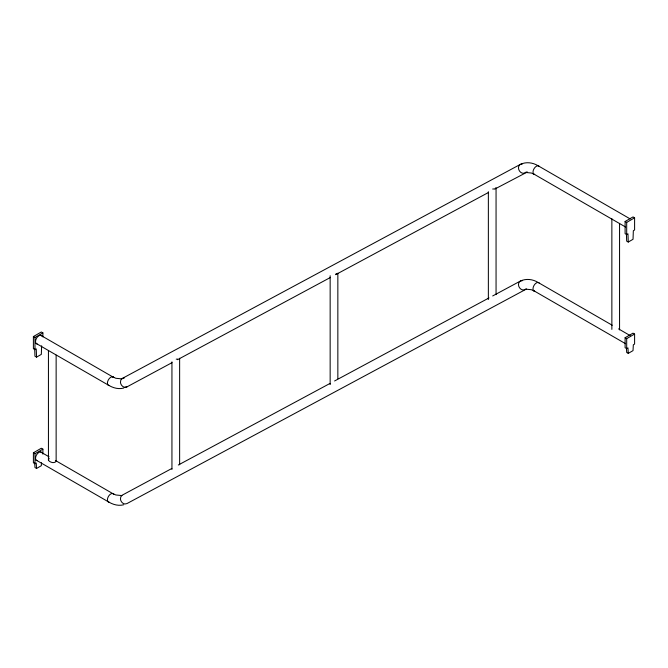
<?xml version="1.0" encoding="UTF-8"?>
<svg xmlns="http://www.w3.org/2000/svg" width="668" height="668" viewBox="0 0 668 668"><rect width="100%" height="100%" fill="white"/><g stroke="black" fill="none" stroke-linecap="round" stroke-linejoin="round"><path stroke-width="1" d="M41.625 345.807L41.332 354.374L36.548 357.129L34.961 356.219L34.711 349.022M41.466 462.79L41.316 465.705L36.556 468.452L34.978 467.533L34.719 462.974M630.216 218.937L538.116 165.764C532.797 162.491 525.966 161.606 520.272 164.428L122.227 378.472L120.841 380.025L120.457 382.28A4.826 3.941 61.8 0 0 124.941 387.298L126.97 386.881L172.01 362.657M628.254 242.05L633.039 239.286L633.331 230.727L634.6 229.992L634.6 217.826L633.022 216.916L625.106 221.484L625.106 233.65L626.693 234.56L627.962 233.825L628.254 242.05L626.668 241.14L626.417 233.942M36.548 357.129L36.256 348.913L34.978 349.64L33.4 348.729L33.4 336.563L41.307 331.996L42.894 332.906L42.894 336.964M33.4 336.563L34.978 337.474L42.894 332.906M36.556 468.452L36.256 462.974L34.978 463.709L33.4 462.799L33.4 452.795L41.307 448.228L42.894 449.146L42.894 454.14M33.4 452.795L34.978 453.714L42.894 449.146M625.106 221.484L626.693 222.394L634.6 217.826M628.262 353.372L627.962 347.894L626.693 348.629L625.106 347.711L625.106 337.716L633.022 333.148L634.6 334.058L634.6 344.062L633.331 344.797L633.022 350.625L628.262 353.372L626.684 352.454L626.484 348.805M625.106 337.716L626.693 338.626L634.6 334.058M177.529 359.693L330.126 277.629M335.637 274.665L488.241 192.609M494.671 189.144L527.294 172.027L525.332 172.419L531.411 173.029L534.701 174.557A4.826 2.789 -60 0 1 533.999 168.762A4.826 2.789 -60 0 1 539.368 166.482M171.868 468.468L122.227 495.163L120.841 496.716L120.457 498.971A4.826 3.941 61.8 0 0 124.941 503.989L126.97 503.572L526.526 288.985M178.306 465.011L329.984 383.449M334.576 380.977L489.009 297.928M492.692 295.949L520.272 281.119C525.966 278.297 532.797 279.182 538.116 282.455L612.23 325.241M122.227 378.472L124.248 378.055M124.941 387.298L126.97 386.881M123.73 388.066C118.737 389.427 113.502 388.091 109.118 385.545L35.98 343.319M123.73 504.757C118.737 506.119 113.502 504.783 109.118 502.236L35.98 460.01M525.332 289.11L531.411 289.72L534.701 291.248A4.826 2.789 -60 0 1 533.999 285.453A4.826 2.789 -60 0 1 539.368 283.174M121.902 378.89L115.823 378.28L112.533 376.752M121.902 495.581L115.823 494.971L112.533 493.443M533.456 173.83L625.557 227.011M618.526 328.873L630.216 335.628M533.456 290.522L625.557 343.703M40.639 335.252L113.777 377.478A4.826 2.789 -60 0 0 108.416 379.758A4.826 2.789 -60 0 0 109.118 385.545M40.639 451.944L49.081 456.812M55.369 460.444L113.777 494.17A4.826 2.789 -60 0 0 108.416 496.449A4.826 2.789 -60 0 0 109.118 502.236M626.693 222.394L626.693 234.56M626.693 338.626L626.693 348.629M619.562 223.346L619.562 329.892M611.863 218.695L611.863 329.374M496.057 188.075L496.057 294.621M488.358 191.699L488.358 299.281A3.073 1.779 0 0 1 488.517 298.496M337.849 273.154L337.849 378.664M330.151 275.742L330.151 384.351A3.073 1.779 0 0 1 330.301 383.566M179.634 358.232L179.634 464.778M171.943 361.856L171.943 469.429M56.137 355.125L56.137 460.628A3.073 1.779 0 0 1 52.73 462.598A6.371 3.682 0 0 1 48.438 460.118L48.438 350.466M34.978 337.474L34.978 349.64M34.978 453.714L34.978 463.709M525.006 172.837A4.826 3.941 61.7 0 1 518.727 169.447A4.826 3.941 61.7 0 1 522.293 164.011M495.906 187.825A3.073 1.779 0 0 1 495.18 188.501M494.019 188.919A3.073 1.779 0 0 1 492.658 189.011M336.964 273.571A3.073 1.779 0 0 1 335.804 273.997M177.596 359.075A3.073 1.779 0 0 1 176.235 359.159M525.006 289.528A4.826 3.941 61.7 0 1 518.727 286.138A4.826 3.941 61.7 0 1 522.293 280.702M37.233 344.045A4.826 2.789 -60 0 1 36.523 338.25A4.826 2.789 -60 0 1 41.892 335.971M48.438 460.118A3.073 1.779 0 0 1 49.323 458.657M37.233 460.736A4.826 2.789 -60 0 1 36.523 454.941A4.826 2.789 -60 0 1 41.892 452.662"/></g></svg>
